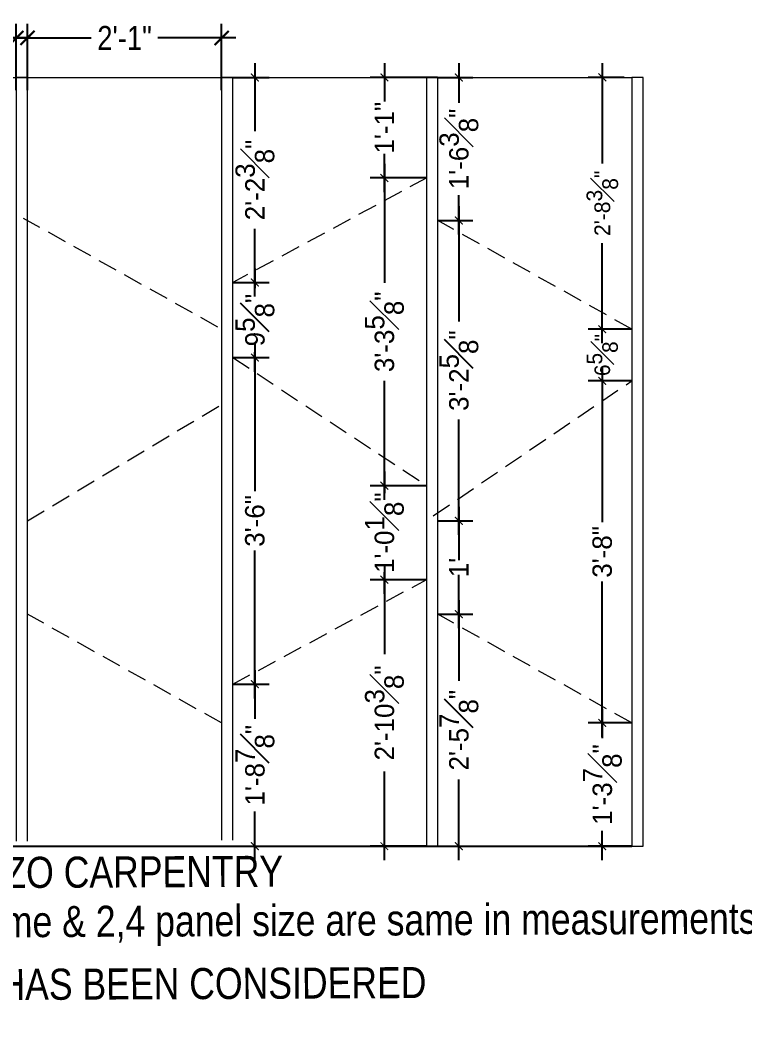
# Model space of a CAD drawing. Header units: inches. Extents: x -109431 to 29005, y -34715 to -1756.
# Drawn here: x -39429.1 to -39335.8, y -11947.3 to -11818.8 of the extents above; entities that cross this region are included whole.
import ezdxf

# ---------------------------------------------------------------- set-up
doc = ezdxf.new("R2010")
doc.units = ezdxf.units.IN
doc.header["$LTSCALE"] = 0.05
doc.header["$MEASUREMENT"] = 0
doc.header["$PDMODE"] = 3
doc.header["$PDSIZE"] = -4
for name, pattern in [('A2-XREF-115_FURN$0$HIDDEN', [0.375, 0.25, -0.125]), ('ACAD_ISO03W100', [30, 12, -18]), ('DASHED2', [0.375, 0.25, -0.125])]:
    doc.linetypes.add(name, pattern=pattern)
doc.layers.get('Defpoints').update_dxf_attribs({"linetype": 'DASHED2'})
for name, color, linetype in [('Flooring Layout', 7, 'Continuous'), ('Furniture text & dimension', 7, 'Continuous'), ('text', 4, 'Continuous')]:
    doc.layers.add(name, color=color, linetype=linetype)
doc.layers.add('FURNITURE', color=1, linetype='Continuous', lineweight=18)
doc.styles.add('9-128OF1-4', font='ARIALN.TTF', dxfattribs={"height": 3.0792})
doc.styles.add('style2', font='stylu.ttf')
doc.dimstyles.new('DIM 1-4', dxfattribs={"dimtxt": 3.0792, "dimasz": 1.82, "dimexe": 1.82, "dimexo": 0, "dimgap": 0.09, "dimtad": 0, "dimzin": 0, "dimdsep": 46, "dimlunit": 4, "dimtxsty": '9-128OF1-4', "dimblk": 'ARCHTICK', "dimcen": 1.8125, "dimdle": 1.82, "dimclrd": 8, "dimclre": 8, "dimadec": 0, "dimazin": 0, "dimtfac": 1, "dimtofl": 0, "dimtmove": 0, "dimatfit": 3, "dimldrblk": 'OPEN90', "dimfxl": 1, "dimtolj": 1, "dimtzin": 0, "dimlwd": -1, "dimarcsym": 0})

# ---------------------------------------------------------------- blocks, each defined once
blk = doc.blocks.new('_ArchTick')
at = {"color": 0, "const_width": 0.15}
blk.add_lwpolyline([(-0.5, -0.5), (0.5, 0.5)], dxfattribs=at)
blk = doc.blocks.new('*D625')
at = {"layer": 'Defpoints', "color": 0, "ltscale": 50, "transparency": 16777216}
for p in [(-39375.37, -11826.15), (-39382.23, -11839.1), (-39376.81, -11839.1)]:
    blk.add_point(p, dxfattribs=at)
at = {"layer": 'Furniture text & dimension', "color": 8, "ltscale": 50, "transparency": 16777216}
for p, q in [((-39382.23, -11824.33), (-39382.23, -11829.23)), ((-39382.23, -11840.92), (-39382.23, -11836.01))]:
    blk.add_line(p, q, dxfattribs=at)
at = {"layer": 'Furniture text & dimension', "color": 8, "lineweight": -2, "ltscale": 50, "transparency": 16777216}
for p, q in [((-39375.37, -11826.15), (-39384.05, -11826.15)), ((-39376.81, -11839.1), (-39384.05, -11839.1))]:
    blk.add_line(p, q, dxfattribs=at)
at = {"layer": 'Furniture text & dimension', "color": 8, "ltscale": 50, "transparency": 16777216}
for p, rotation in [((-39382.23, -11826.15), 90), ((-39382.23, -11839.1), 270)]:
    blk.add_blockref('_ArchTick', p, dxfattribs=dict(at, rotation=rotation))
at = {"layer": 'Furniture text & dimension', "color": 0, "lineweight": 15, "ltscale": 50, "transparency": 16777216, "insert": (-39382.23, -11832.62), "char_height": 2.5, "attachment_point": 5, "rotation": 90, "style": 'style2'}
blk.add_mtext('\\A1;1\'-1"', dxfattribs=at)
blk = doc.blocks.new('_Open90')
at = {"color": 0, "linetype": 'ByBlock', "lineweight": -2}
for p, q in [((0, 0), (-1, 0)), ((-0.5, 0.5), (0, 0)), ((0, 0), (-0.5, -0.5))]:
    blk.add_line(p, q, dxfattribs=at)
blk = doc.blocks.new('*D626')
at = {"layer": 'Defpoints', "color": 0, "ltscale": 50, "transparency": 16777216}
for p in [(-39376.81, -11839.1), (-39382.23, -11878.73), (-39376.74, -11878.73)]:
    blk.add_point(p, dxfattribs=at)
at = {"layer": 'Furniture text & dimension', "color": 8, "ltscale": 50, "transparency": 16777216}
for p, q in [((-39382.23, -11837.28), (-39382.23, -11852.6)), ((-39382.23, -11880.55), (-39382.23, -11865.22))]:
    blk.add_line(p, q, dxfattribs=at)
at = {"layer": 'Furniture text & dimension', "color": 8, "lineweight": -2, "ltscale": 50, "transparency": 16777216}
for p, q in [((-39376.81, -11839.1), (-39384.05, -11839.1)), ((-39376.74, -11878.73), (-39384.05, -11878.73))]:
    blk.add_line(p, q, dxfattribs=at)
at = {"layer": 'Furniture text & dimension', "color": 8, "ltscale": 50, "transparency": 16777216}
for p, rotation in [((-39382.23, -11839.1), 90), ((-39382.23, -11878.73), 270)]:
    blk.add_blockref('_ArchTick', p, dxfattribs=dict(at, rotation=rotation))
at = {"layer": 'Furniture text & dimension', "color": 0, "lineweight": 15, "ltscale": 50, "transparency": 16777216, "insert": (-39382.23, -11858.91), "char_height": 2.5, "attachment_point": 5, "rotation": 90, "style": 'style2'}
blk.add_mtext('\\A1;3\'-3{\\H1x;\\S5#8;}"', dxfattribs=at)
blk = doc.blocks.new('*D627')
at = {"layer": 'Defpoints', "color": 0, "ltscale": 50, "transparency": 16777216}
for p in [(-39376.74, -11878.73), (-39382.23, -11890.83), (-39376.81, -11890.83)]:
    blk.add_point(p, dxfattribs=at)
at = {"layer": 'Furniture text & dimension', "color": 8, "ltscale": 50, "transparency": 16777216}
for p, q in [((-39382.23, -11876.91), (-39382.23, -11879.69)), ((-39382.23, -11892.65), (-39382.23, -11889.86))]:
    blk.add_line(p, q, dxfattribs=at)
at = {"layer": 'Furniture text & dimension', "color": 8, "lineweight": -2, "ltscale": 50, "transparency": 16777216}
for p, q in [((-39376.74, -11878.73), (-39384.05, -11878.73)), ((-39376.81, -11890.83), (-39384.05, -11890.83))]:
    blk.add_line(p, q, dxfattribs=at)
at = {"layer": 'Furniture text & dimension', "color": 8, "ltscale": 50, "transparency": 16777216}
for p, rotation in [((-39382.23, -11878.73), 90), ((-39382.23, -11890.83), 270)]:
    blk.add_blockref('_ArchTick', p, dxfattribs=dict(at, rotation=rotation))
at = {"layer": 'Furniture text & dimension', "color": 0, "lineweight": 15, "ltscale": 50, "transparency": 16777216, "insert": (-39382.23, -11884.78), "char_height": 2.5, "attachment_point": 5, "rotation": 90, "style": 'style2'}
blk.add_mtext('\\A1;1\'-0{\\H1x;\\S1#8;}"', dxfattribs=at)
blk = doc.blocks.new('*D628')
at = {"layer": 'Defpoints', "color": 0, "ltscale": 50, "transparency": 16777216}
for p in [(-39376.81, -11890.83), (-39382.23, -11925.15), (-39376.81, -11925.15)]:
    blk.add_point(p, dxfattribs=at)
at = {"layer": 'Furniture text & dimension', "color": 8, "ltscale": 50, "transparency": 16777216}
for p, q in [((-39382.23, -11889.01), (-39382.23, -11900.44)), ((-39382.23, -11926.97), (-39382.23, -11915.53))]:
    blk.add_line(p, q, dxfattribs=at)
at = {"layer": 'Furniture text & dimension', "color": 8, "lineweight": -2, "ltscale": 50, "transparency": 16777216}
for p, q in [((-39376.81, -11890.83), (-39384.05, -11890.83)), ((-39376.81, -11925.15), (-39384.05, -11925.15))]:
    blk.add_line(p, q, dxfattribs=at)
at = {"layer": 'Furniture text & dimension', "color": 8, "ltscale": 50, "transparency": 16777216}
for p, rotation in [((-39382.23, -11890.83), 90), ((-39382.23, -11925.15), 270)]:
    blk.add_blockref('_ArchTick', p, dxfattribs=dict(at, rotation=rotation))
at = {"layer": 'Furniture text & dimension', "color": 0, "lineweight": 15, "ltscale": 50, "transparency": 16777216, "insert": (-39382.23, -11907.99), "char_height": 2.5, "attachment_point": 5, "rotation": 90, "style": 'style2'}
blk.add_mtext('\\A1;2\'-10{\\H1x;\\S3#8;}"', dxfattribs=at)
blk = doc.blocks.new('*D624')
at = {"layer": 'Defpoints', "color": 0, "ltscale": 50, "transparency": 16777216}
for p in [(-39351.37, -11826.15), (-39354.17, -11858.57), (-39350.37, -11858.57)]:
    blk.add_point(p, dxfattribs=at)
at = {"layer": 'Furniture text & dimension', "color": 8, "ltscale": 50, "transparency": 16777216}
for p, q in [((-39354.17, -11824.33), (-39354.17, -11837.22)), ((-39354.17, -11860.39), (-39354.17, -11847.5))]:
    blk.add_line(p, q, dxfattribs=at)
at = {"layer": 'Furniture text & dimension', "color": 8, "lineweight": -2, "ltscale": 50, "transparency": 16777216}
for p, q in [((-39351.37, -11826.15), (-39355.99, -11826.15)), ((-39350.37, -11858.57), (-39355.99, -11858.57))]:
    blk.add_line(p, q, dxfattribs=at)
at = {"layer": 'Furniture text & dimension', "color": 8, "ltscale": 50, "transparency": 16777216}
for p, rotation in [((-39354.17, -11826.15), 90), ((-39354.17, -11858.57), 270)]:
    blk.add_blockref('_ArchTick', p, dxfattribs=dict(at, rotation=rotation))
at = {"layer": 'Furniture text & dimension', "color": 0, "lineweight": 15, "ltscale": 50, "transparency": 16777216, "insert": (-39354.17, -11842.36), "char_height": 2.5, "attachment_point": 5, "rotation": 90, "style": 'style2'}
blk.add_mtext('\\A1;{\\H0.8119x;2\'-8{\\H1x;\\S3#8;}"}', dxfattribs=at)
blk = doc.blocks.new('*D629')
at = {"layer": 'Defpoints', "color": 0, "ltscale": 50, "transparency": 16777216}
for p in [(-39350.37, -11858.57), (-39354.17, -11865.22), (-39350.37, -11865.22)]:
    blk.add_point(p, dxfattribs=at)
at = {"layer": 'Furniture text & dimension', "color": 8, "ltscale": 50, "transparency": 16777216}
for p, q in [((-39354.17, -11858.57), (-39354.17, -11857.57)), ((-39354.17, -11865.22), (-39354.17, -11866.22))]:
    blk.add_line(p, q, dxfattribs=at)
at = {"layer": 'Furniture text & dimension', "color": 8, "lineweight": -2, "ltscale": 50, "transparency": 16777216}
for p, q in [((-39350.37, -11858.57), (-39355.99, -11858.57)), ((-39350.37, -11865.22), (-39355.99, -11865.22))]:
    blk.add_line(p, q, dxfattribs=at)
at = {"layer": 'Furniture text & dimension', "color": 8, "ltscale": 50, "transparency": 16777216}
for p, rotation in [((-39354.17, -11858.57), 270), ((-39354.17, -11865.22), 90)]:
    blk.add_blockref('_ArchTick', p, dxfattribs=dict(at, rotation=rotation))
at = {"layer": 'Furniture text & dimension', "color": 0, "lineweight": 15, "ltscale": 50, "transparency": 16777216, "insert": (-39354.17, -11861.9), "char_height": 2.5, "attachment_point": 5, "rotation": 90, "style": 'style2'}
blk.add_mtext('\\A1;{\\H0.8x;6{\\H1x;\\S5#8;}"}', dxfattribs=at)
blk = doc.blocks.new('*D630')
at = {"layer": 'Defpoints', "color": 0, "ltscale": 50, "transparency": 16777216}
for p in [(-39350.37, -11865.22), (-39354.17, -11909.27), (-39350.37, -11909.27)]:
    blk.add_point(p, dxfattribs=at)
at = {"layer": 'Furniture text & dimension', "color": 8, "ltscale": 50, "transparency": 16777216}
for p, q in [((-39354.17, -11863.4), (-39354.17, -11883.41)), ((-39354.17, -11911.09), (-39354.17, -11891.08))]:
    blk.add_line(p, q, dxfattribs=at)
at = {"layer": 'Furniture text & dimension', "color": 8, "lineweight": -2, "ltscale": 50, "transparency": 16777216}
for p, q in [((-39350.37, -11865.22), (-39355.99, -11865.22)), ((-39350.37, -11909.27), (-39355.99, -11909.27))]:
    blk.add_line(p, q, dxfattribs=at)
at = {"layer": 'Furniture text & dimension', "color": 8, "ltscale": 50, "transparency": 16777216}
for p, rotation in [((-39354.17, -11865.22), 90), ((-39354.17, -11909.27), 270)]:
    blk.add_blockref('_ArchTick', p, dxfattribs=dict(at, rotation=rotation))
at = {"layer": 'Furniture text & dimension', "color": 0, "lineweight": 15, "ltscale": 50, "transparency": 16777216, "insert": (-39354.17, -11887.25), "char_height": 2.5, "attachment_point": 5, "rotation": 90, "style": 'style2'}
blk.add_mtext('\\A1;3\'-8"', dxfattribs=at)
blk = doc.blocks.new('*D631')
at = {"layer": 'Defpoints', "color": 0, "ltscale": 50, "transparency": 16777216}
for p in [(-39350.37, -11909.27), (-39354.17, -11925.15), (-39350.37, -11925.15)]:
    blk.add_point(p, dxfattribs=at)
at = {"layer": 'Furniture text & dimension', "color": 8, "ltscale": 50, "transparency": 16777216}
for p, q in [((-39354.17, -11907.45), (-39354.17, -11911.23)), ((-39354.17, -11926.97), (-39354.17, -11923.19))]:
    blk.add_line(p, q, dxfattribs=at)
at = {"layer": 'Furniture text & dimension', "color": 8, "lineweight": -2, "ltscale": 50, "transparency": 16777216}
for p, q in [((-39350.37, -11909.27), (-39355.99, -11909.27)), ((-39350.37, -11925.15), (-39355.99, -11925.15))]:
    blk.add_line(p, q, dxfattribs=at)
at = {"layer": 'Furniture text & dimension', "color": 8, "ltscale": 50, "transparency": 16777216}
for p, rotation in [((-39354.17, -11909.27), 90), ((-39354.17, -11925.15), 270)]:
    blk.add_blockref('_ArchTick', p, dxfattribs=dict(at, rotation=rotation))
at = {"layer": 'Furniture text & dimension', "color": 0, "lineweight": 15, "ltscale": 50, "transparency": 16777216, "insert": (-39354.17, -11917.21), "char_height": 2.5, "attachment_point": 5, "rotation": 90, "style": 'style2'}
blk.add_mtext('\\A1;1\'-3{\\H1x;\\S7#8;}"', dxfattribs=at)
blk = doc.blocks.new('*D658')
at = {"layer": 'Defpoints', "color": 0, "ltscale": 50, "transparency": 16777216}
for p in [(-39429.62, -11821.06), (-39454.62, -11827.8), (-39429.62, -11827.8)]:
    blk.add_point(p, dxfattribs=at)
at = {"layer": 'Flooring Layout', "color": 8, "linetype": 'ACAD_ISO03W100', "lineweight": -2, "ltscale": 50, "transparency": 16777216}
for p, q in [((-39454.62, -11827.8), (-39454.62, -11819.24)), ((-39429.62, -11827.8), (-39429.62, -11819.24))]:
    blk.add_line(p, q, dxfattribs=at)
at = {"layer": 'Flooring Layout', "color": 8, "linetype": 'ACAD_ISO03W100', "ltscale": 50, "transparency": 16777216}
for p, q in [((-39456.44, -11821.06), (-39445.59, -11821.06)), ((-39427.8, -11821.06), (-39438.65, -11821.06))]:
    blk.add_line(p, q, dxfattribs=at)
at = {"layer": 'Flooring Layout', "color": 8, "ltscale": 50, "transparency": 16777216, "xscale": 1.82, "yscale": 1.82, "zscale": 1.82, "rotation": 180}
blk.add_blockref('_ArchTick', (-39454.62, -11821.06), dxfattribs=at)
at = {"layer": 'Flooring Layout', "color": 8, "ltscale": 50, "transparency": 16777216, "xscale": 1.82, "yscale": 1.82, "zscale": 1.82}
blk.add_blockref('_ArchTick', (-39429.62, -11821.06), dxfattribs=at)
at = {"layer": 'Flooring Layout', "color": 0, "ltscale": 50, "transparency": 16777216, "insert": (-39442.12, -11821.06), "char_height": 3.079, "attachment_point": 5, "style": '9-128OF1-4', "bg_fill": 3, "box_fill_scale": 1.25, "bg_fill_color": 256, "bg_fill_true_color": 13158600, "bg_fill_transparency": 0}
blk.add_mtext('\\A1;2\'-1"', dxfattribs=at)
blk = doc.blocks.new('*D771')
at = {"layer": 'Defpoints', "color": 0, "ltscale": 50, "transparency": 16777216}
for p in [(-39401.74, -11826.15), (-39401.74, -11852.56), (-39398.9, -11852.56)]:
    blk.add_point(p, dxfattribs=at)
at = {"layer": 'Furniture text & dimension', "color": 8, "ltscale": 50, "transparency": 16777216}
for p, q in [((-39398.9, -11824.33), (-39398.9, -11833.05)), ((-39398.9, -11854.38), (-39398.9, -11845.66))]:
    blk.add_line(p, q, dxfattribs=at)
at = {"layer": 'Furniture text & dimension', "color": 8, "lineweight": -2, "ltscale": 50, "transparency": 16777216}
for p, q in [((-39401.74, -11826.15), (-39397.08, -11826.15)), ((-39401.74, -11852.56), (-39397.08, -11852.56))]:
    blk.add_line(p, q, dxfattribs=at)
at = {"layer": 'Furniture text & dimension', "color": 8, "ltscale": 50, "transparency": 16777216}
for p, rotation in [((-39398.9, -11826.15), 90), ((-39398.9, -11852.56), 270)]:
    blk.add_blockref('_ArchTick', p, dxfattribs=dict(at, rotation=rotation))
at = {"layer": 'Furniture text & dimension', "color": 0, "lineweight": 15, "ltscale": 50, "transparency": 16777216, "insert": (-39398.9, -11839.36), "char_height": 2.5, "attachment_point": 5, "rotation": 90, "style": 'style2'}
blk.add_mtext('\\A1;2\'-2{\\H1x;\\S3#8;}"', dxfattribs=at)
blk = doc.blocks.new('*D772')
at = {"layer": 'Defpoints', "color": 0, "ltscale": 50, "transparency": 16777216}
for p in [(-39401.74, -11852.56), (-39401.74, -11862.23), (-39398.9, -11862.23)]:
    blk.add_point(p, dxfattribs=at)
at = {"layer": 'Furniture text & dimension', "color": 8, "ltscale": 50, "transparency": 16777216}
for p, q in [((-39398.9, -11850.74), (-39398.9, -11853.29)), ((-39398.9, -11864.05), (-39398.9, -11861.51))]:
    blk.add_line(p, q, dxfattribs=at)
at = {"layer": 'Furniture text & dimension', "color": 8, "lineweight": -2, "ltscale": 50, "transparency": 16777216}
for p, q in [((-39401.74, -11852.56), (-39397.08, -11852.56)), ((-39401.74, -11862.23), (-39397.08, -11862.23))]:
    blk.add_line(p, q, dxfattribs=at)
at = {"layer": 'Furniture text & dimension', "color": 8, "ltscale": 50, "transparency": 16777216}
for p, rotation in [((-39398.9, -11852.56), 90), ((-39398.9, -11862.23), 270)]:
    blk.add_blockref('_ArchTick', p, dxfattribs=dict(at, rotation=rotation))
at = {"layer": 'Furniture text & dimension', "color": 0, "ltscale": 50, "transparency": 16777216, "insert": (-39398.9, -11857.4), "char_height": 2.5, "attachment_point": 5, "rotation": 90, "style": 'style2'}
blk.add_mtext('\\A1;9{\\H1x;\\S5#8;}"', dxfattribs=at)
blk = doc.blocks.new('*D773')
at = {"layer": 'Defpoints', "color": 0, "ltscale": 50, "transparency": 16777216}
for p in [(-39401.74, -11862.23), (-39401.74, -11904.29), (-39398.9, -11904.29)]:
    blk.add_point(p, dxfattribs=at)
at = {"layer": 'Furniture text & dimension', "color": 8, "ltscale": 50, "transparency": 16777216}
for p, q in [((-39398.9, -11860.41), (-39398.9, -11879.43)), ((-39398.9, -11906.11), (-39398.9, -11887.09))]:
    blk.add_line(p, q, dxfattribs=at)
at = {"layer": 'Furniture text & dimension', "color": 8, "lineweight": -2, "ltscale": 50, "transparency": 16777216}
for p, q in [((-39401.74, -11862.23), (-39397.08, -11862.23)), ((-39401.74, -11904.29), (-39397.08, -11904.29))]:
    blk.add_line(p, q, dxfattribs=at)
at = {"layer": 'Furniture text & dimension', "color": 8, "ltscale": 50, "transparency": 16777216}
for p, rotation in [((-39398.9, -11862.23), 90), ((-39398.9, -11904.29), 270)]:
    blk.add_blockref('_ArchTick', p, dxfattribs=dict(at, rotation=rotation))
at = {"layer": 'Furniture text & dimension', "color": 0, "ltscale": 50, "transparency": 16777216, "insert": (-39398.9, -11883.26), "char_height": 2.5, "attachment_point": 5, "rotation": 90, "style": 'style2'}
blk.add_mtext('\\A1;3\'-6"', dxfattribs=at)
blk = doc.blocks.new('*D774')
at = {"layer": 'Defpoints', "color": 0, "ltscale": 50, "transparency": 16777216}
for p in [(-39401.74, -11904.29), (-39401.74, -11925.15), (-39398.9, -11925.15)]:
    blk.add_point(p, dxfattribs=at)
at = {"layer": 'Furniture text & dimension', "color": 8, "ltscale": 50, "transparency": 16777216}
for p, q in [((-39398.9, -11902.47), (-39398.9, -11908.74)), ((-39398.9, -11926.97), (-39398.9, -11920.69))]:
    blk.add_line(p, q, dxfattribs=at)
at = {"layer": 'Furniture text & dimension', "color": 8, "lineweight": -2, "ltscale": 50, "transparency": 16777216}
for p, q in [((-39401.74, -11904.29), (-39397.08, -11904.29)), ((-39401.74, -11925.15), (-39397.08, -11925.15))]:
    blk.add_line(p, q, dxfattribs=at)
at = {"layer": 'Furniture text & dimension', "color": 8, "ltscale": 50, "transparency": 16777216}
for p, rotation in [((-39398.9, -11904.29), 90), ((-39398.9, -11925.15), 270)]:
    blk.add_blockref('_ArchTick', p, dxfattribs=dict(at, rotation=rotation))
at = {"layer": 'Furniture text & dimension', "color": 0, "ltscale": 50, "transparency": 16777216, "insert": (-39398.9, -11914.72), "char_height": 2.5, "attachment_point": 5, "rotation": 90, "style": 'style2'}
blk.add_mtext('\\A1;1\'-8{\\H1x;\\S7#8;}"', dxfattribs=at)
blk = doc.blocks.new('*D775')
at = {"layer": 'Defpoints', "color": 0, "ltscale": 50, "transparency": 16777216}
for p in [(-39375.37, -11826.15), (-39375.37, -11844.57), (-39372.64, -11844.57)]:
    blk.add_point(p, dxfattribs=at)
at = {"layer": 'Furniture text & dimension', "color": 8, "ltscale": 50, "transparency": 16777216}
for p, q in [((-39372.64, -11824.33), (-39372.64, -11829.42)), ((-39372.64, -11846.39), (-39372.64, -11841.3))]:
    blk.add_line(p, q, dxfattribs=at)
at = {"layer": 'Furniture text & dimension', "color": 8, "lineweight": -2, "ltscale": 50, "transparency": 16777216}
for p, q in [((-39375.37, -11826.15), (-39370.82, -11826.15)), ((-39375.37, -11844.57), (-39370.82, -11844.57))]:
    blk.add_line(p, q, dxfattribs=at)
at = {"layer": 'Furniture text & dimension', "color": 8, "ltscale": 50, "transparency": 16777216}
for p, rotation in [((-39372.64, -11826.15), 90), ((-39372.64, -11844.57), 270)]:
    blk.add_blockref('_ArchTick', p, dxfattribs=dict(at, rotation=rotation))
at = {"layer": 'Furniture text & dimension', "color": 0, "lineweight": 15, "ltscale": 50, "transparency": 16777216, "insert": (-39372.64, -11835.36), "char_height": 2.5, "attachment_point": 5, "rotation": 90, "style": 'style2'}
blk.add_mtext('\\A1;1\'-6{\\H1x;\\S3#8;}"', dxfattribs=at)
blk = doc.blocks.new('*D776')
at = {"layer": 'Defpoints', "color": 0, "ltscale": 50, "transparency": 16777216}
for p in [(-39375.37, -11844.57), (-39375.37, -11883.25), (-39372.64, -11883.25)]:
    blk.add_point(p, dxfattribs=at)
at = {"layer": 'Furniture text & dimension', "color": 8, "ltscale": 50, "transparency": 16777216}
for p, q in [((-39372.64, -11842.75), (-39372.64, -11857.6)), ((-39372.64, -11885.07), (-39372.64, -11870.22))]:
    blk.add_line(p, q, dxfattribs=at)
at = {"layer": 'Furniture text & dimension', "color": 8, "lineweight": -2, "ltscale": 50, "transparency": 16777216}
for p, q in [((-39375.37, -11844.57), (-39370.82, -11844.57)), ((-39375.37, -11883.25), (-39370.82, -11883.25))]:
    blk.add_line(p, q, dxfattribs=at)
at = {"layer": 'Furniture text & dimension', "color": 8, "ltscale": 50, "transparency": 16777216}
for p, rotation in [((-39372.64, -11844.57), 90), ((-39372.64, -11883.25), 270)]:
    blk.add_blockref('_ArchTick', p, dxfattribs=dict(at, rotation=rotation))
at = {"layer": 'Furniture text & dimension', "color": 0, "ltscale": 50, "transparency": 16777216, "insert": (-39372.64, -11863.91), "char_height": 2.5, "attachment_point": 5, "rotation": 90, "style": 'style2'}
blk.add_mtext('\\A1;3\'-2{\\H1x;\\S5#8;}"', dxfattribs=at)
blk = doc.blocks.new('*D777')
at = {"layer": 'Defpoints', "color": 0, "ltscale": 50, "transparency": 16777216}
for p in [(-39375.37, -11883.25), (-39375.37, -11895.27), (-39372.64, -11895.27)]:
    blk.add_point(p, dxfattribs=at)
at = {"layer": 'Furniture text & dimension', "color": 8, "ltscale": 50, "transparency": 16777216}
for p, q in [((-39372.64, -11881.43), (-39372.64, -11888.31)), ((-39372.64, -11897.09), (-39372.64, -11890.22))]:
    blk.add_line(p, q, dxfattribs=at)
at = {"layer": 'Furniture text & dimension', "color": 8, "lineweight": -2, "ltscale": 50, "transparency": 16777216}
for p, q in [((-39375.37, -11883.25), (-39370.82, -11883.25)), ((-39375.37, -11895.27), (-39370.82, -11895.27))]:
    blk.add_line(p, q, dxfattribs=at)
at = {"layer": 'Furniture text & dimension', "color": 8, "ltscale": 50, "transparency": 16777216}
for p, rotation in [((-39372.64, -11883.25), 90), ((-39372.64, -11895.27), 270)]:
    blk.add_blockref('_ArchTick', p, dxfattribs=dict(at, rotation=rotation))
at = {"layer": 'Furniture text & dimension', "color": 0, "ltscale": 50, "transparency": 16777216, "insert": (-39372.64, -11889.26), "char_height": 2.5, "attachment_point": 5, "rotation": 90, "style": 'style2'}
blk.add_mtext("\\A1;1'", dxfattribs=at)
blk = doc.blocks.new('*D778')
at = {"layer": 'Defpoints', "color": 0, "ltscale": 50, "transparency": 16777216}
for p in [(-39375.37, -11895.27), (-39375.37, -11925.15), (-39372.64, -11925.15)]:
    blk.add_point(p, dxfattribs=at)
at = {"layer": 'Furniture text & dimension', "color": 8, "ltscale": 50, "transparency": 16777216}
for p, q in [((-39372.64, -11893.45), (-39372.64, -11903.87)), ((-39372.64, -11926.97), (-39372.64, -11916.55))]:
    blk.add_line(p, q, dxfattribs=at)
at = {"layer": 'Furniture text & dimension', "color": 8, "lineweight": -2, "ltscale": 50, "transparency": 16777216}
for p, q in [((-39375.37, -11895.27), (-39370.82, -11895.27)), ((-39375.37, -11925.15), (-39370.82, -11925.15))]:
    blk.add_line(p, q, dxfattribs=at)
at = {"layer": 'Furniture text & dimension', "color": 8, "ltscale": 50, "transparency": 16777216}
for p, rotation in [((-39372.64, -11895.27), 90), ((-39372.64, -11925.15), 270)]:
    blk.add_blockref('_ArchTick', p, dxfattribs=dict(at, rotation=rotation))
at = {"layer": 'Furniture text & dimension', "color": 0, "ltscale": 50, "transparency": 16777216, "insert": (-39372.64, -11910.21), "char_height": 2.5, "attachment_point": 5, "rotation": 90, "style": 'style2'}
blk.add_mtext('\\A1;2\'-5{\\H1x;\\S7#8;}"', dxfattribs=at)
blk = doc.blocks.new('*D780')
at = {"layer": 'Defpoints', "color": 0, "ltscale": 50, "transparency": 16777216}
for p in [(-39403.18, -11821.06), (-39428.18, -11827.8), (-39403.18, -11827.8)]:
    blk.add_point(p, dxfattribs=at)
at = {"layer": 'Flooring Layout', "color": 8, "linetype": 'ACAD_ISO03W100', "lineweight": -2, "ltscale": 50, "transparency": 16777216}
for p, q in [((-39428.18, -11827.8), (-39428.18, -11819.24)), ((-39403.18, -11827.8), (-39403.18, -11819.24))]:
    blk.add_line(p, q, dxfattribs=at)
at = {"layer": 'Flooring Layout', "color": 8, "linetype": 'ACAD_ISO03W100', "ltscale": 50, "transparency": 16777216}
for p, q in [((-39430, -11821.06), (-39419.15, -11821.06)), ((-39401.36, -11821.06), (-39412.21, -11821.06))]:
    blk.add_line(p, q, dxfattribs=at)
at = {"layer": 'Flooring Layout', "color": 8, "ltscale": 50, "transparency": 16777216, "xscale": 1.82, "yscale": 1.82, "zscale": 1.82, "rotation": 180}
blk.add_blockref('_ArchTick', (-39428.18, -11821.06), dxfattribs=at)
at = {"layer": 'Flooring Layout', "color": 8, "ltscale": 50, "transparency": 16777216, "xscale": 1.82, "yscale": 1.82, "zscale": 1.82}
blk.add_blockref('_ArchTick', (-39403.18, -11821.06), dxfattribs=at)
at = {"layer": 'Flooring Layout', "color": 0, "ltscale": 50, "transparency": 16777216, "insert": (-39415.68, -11821.06), "char_height": 3.079, "attachment_point": 5, "style": '9-128OF1-4', "bg_fill": 3, "box_fill_scale": 1.25, "bg_fill_color": 256, "bg_fill_true_color": 13158600, "bg_fill_transparency": 0}
blk.add_mtext('\\A1;2\'-1"', dxfattribs=at)

msp = doc.modelspace()

# ---------------------------------------------------------------- linework, layer by layer
at = {"layer": 'FURNITURE', "color": 244, "ltscale": 50, "true_color": 0x991b1e}
for p, q in [((-39482.50566, -11826.14599), (-39350.36672, -11826.14599)), ((-39428.18321, -11842.74442), (-39428.18321, -11826.14599)), ((-39375.36672, -11842.74442), (-39375.36672, -11826.14599))]:
    msp.add_line(p, q, dxfattribs=at)
at = {"layer": 'FURNITURE', "color": 146, "linetype": 'A2-XREF-115_FURN$0$HIDDEN', "ltscale": 200, "true_color": 0x105689}
for p, q in [((-39376.74239, -11839.06419), (-39401.74239, -11852.56419)), ((-39403.67181, -11858.30021), (-39428.67181, -11844.30021)), ((-39350.36672, -11858.57383), (-39375.36672, -11844.57383)), ((-39401.74239, -11862.22954), (-39376.74239, -11878.72954)), ((-39375.92885, -11882.59278), (-39350.36672, -11865.21858)), ((-39428.18321, -11883.2538), (-39403.18321, -11868.26168)), ((-39401.74239, -11904.29122), (-39376.74239, -11890.79122)), ((-39403.18321, -11909.27371), (-39428.18321, -11895.27371)), ((-39350.36672, -11909.27371), (-39375.36672, -11895.27371))]:
    msp.add_line(p, q, dxfattribs=at)
at = {"layer": 'FURNITURE', "color": 244, "ltscale": 50, "true_color": 0x991b1e}
for points in [[(-39428.18321, -11826.14599), (-39429.62402, -11826.14599), (-39429.62402, -11925.14599), (-39428.18321, -11925.14599)], [(-39401.74239, -11826.14599), (-39403.18321, -11826.14599), (-39403.18321, -11925.14599), (-39401.74239, -11925.14599)], [(-39375.36672, -11826.14599), (-39376.80753, -11826.14599), (-39376.80753, -11925.14599), (-39375.36672, -11925.14599)], [(-39348.9259, -11826.14599), (-39350.36672, -11826.14599), (-39350.36672, -11925.14599), (-39348.9259, -11925.14599)]]:
    msp.add_lwpolyline(points, close=True, dxfattribs=at)

# ---------------------------------------------------------------- dimensions: what is measured, and where the dimension line sits
at = {"layer": 'Furniture text & dimension', "lineweight": 15, "ltscale": 50}
for base, p1, p2, picture, middle in [((-39398.89675, -11852.56419), (-39401.74239, -11826.14599), (-39401.74239, -11852.56419), '*D771', (-39398.89675, -11839.35509)), ((-39382.23409, -11839.09937), (-39375.36672, -11826.14599), (-39376.80753, -11839.09937), '*D625', (-39382.23409, -11832.62268)), ((-39372.64356, -11844.57383), (-39375.36672, -11826.14599), (-39375.36672, -11844.57383), '*D775', (-39372.64356, -11835.35991)), ((-39382.23409, -11878.72954), (-39376.80753, -11839.09937), (-39376.74239, -11878.72954), '*D626', (-39382.23409, -11858.91445)), ((-39354.16521, -11909.27371), (-39350.36672, -11865.21858), (-39350.36672, -11909.27371), '*D630', (-39354.16521, -11887.24615)), ((-39382.23409, -11890.8264), (-39376.74239, -11878.72954), (-39376.80753, -11890.8264), '*D627', (-39382.23409, -11884.77797)), ((-39382.23409, -11925.14599), (-39376.80753, -11890.8264), (-39376.80753, -11925.14599), '*D628', (-39382.23409, -11907.9862)), ((-39354.16521, -11925.14599), (-39350.36672, -11909.27371), (-39350.36672, -11925.14599), '*D631', (-39354.16521, -11917.20985))]:
    dim = msp.add_linear_dim(base=base, p1=p1, p2=p2, angle=90, dimstyle='DIM 1-4', override={"dimtxt": 2.5, "dimasz": 1, "dimdec": 3, "dimtxsty": 'style2', "dimtdec": 3, "dimtmove": 1, "dimfxl": 0, "dimfrac": 1, "dimarcsym": 1}, dxfattribs=at)
    dim.commit()
    dim.dimension.update_dxf_attribs({"geometry": picture, "text_midpoint": middle})
for base, p1, p2, text, picture, middle in [((-39354.16521, -11858.57383), (-39351.37479, -11826.14599), (-39350.36672, -11858.57383), '{\\H0.8119x;<>}', '*D624', (-39354.16521, -11842.35991)), ((-39354.16521, -11865.21858), (-39350.36672, -11858.57383), (-39350.36672, -11865.21858), '{\\H0.8x;<>}', '*D629', (-39354.16521, -11861.89621))]:
    dim = msp.add_linear_dim(base=base, p1=p1, p2=p2, angle=90, text=text, dimstyle='DIM 1-4', override={"dimtxt": 2.5, "dimasz": 1, "dimdec": 3, "dimtxsty": 'style2', "dimtdec": 3, "dimtmove": 1, "dimfxl": 0, "dimfrac": 1, "dimarcsym": 1}, dxfattribs=at)
    dim.commit()
    dim.dimension.update_dxf_attribs({"geometry": picture, "text_midpoint": middle})
at = {"layer": 'Furniture text & dimension', "ltscale": 50}
for base, p1, p2, picture, middle in [((-39372.64356, -11883.2538), (-39375.36672, -11844.57383), (-39375.36672, -11883.2538), '*D776', (-39372.64356, -11863.91381)), ((-39398.89675, -11862.22954), (-39401.74239, -11852.56419), (-39401.74239, -11862.22954), '*D772', (-39398.89675, -11857.39686)), ((-39398.89675, -11904.29122), (-39401.74239, -11862.22954), (-39401.74239, -11904.29122), '*D773', (-39398.89675, -11883.26038)), ((-39372.64356, -11895.27371), (-39375.36672, -11883.2538), (-39375.36672, -11895.27371), '*D777', (-39372.64356, -11889.26375)), ((-39372.64356, -11925.14599), (-39375.36672, -11895.27371), (-39375.36672, -11925.14599), '*D778', (-39372.64356, -11910.20985))]:
    dim = msp.add_linear_dim(base=base, p1=p1, p2=p2, angle=90, dimstyle='DIM 1-4', override={"dimtxt": 2.5, "dimasz": 1, "dimdec": 3, "dimtxsty": 'style2', "dimtdec": 3, "dimtmove": 1, "dimfxl": 0, "dimfrac": 1, "dimarcsym": 1}, dxfattribs=at)
    dim.commit()
    dim.dimension.update_dxf_attribs({"geometry": picture, "text_midpoint": middle})

# ---------------------------------------------------------------- next in the draw order: texts
at = {"layer": 'text', "color": 7, "ltscale": 50, "true_color": 0xffffff, "insert": (-39395.27034, -11928.39727), "char_height": 4, "width": 119.7881661, "attachment_point": 6, "rotation": 0.2712651, "style": '9-128OF1-4', "bg_fill": 2}
msp.add_mtext('{\\C30;\\c2254834;TERRAZZO CARPENTRY}', dxfattribs=at)

# ---------------------------------------------------------------- next in the draw order: dimensions: what is measured, and where the dimension line sits
at = {"layer": 'Flooring Layout', "ltscale": 50}
dim = msp.add_linear_dim(base=(-39429.62402, -11821.05945), p1=(-39454.62402, -11827.79966), p2=(-39429.62402, -11827.79966), dimstyle='DIM 1-4', override={"dimfxl": 0.1875, "dimtfill": 1, "dimarcsym": 1}, dxfattribs=at)
dim.commit()
dim.dimension.update_dxf_attribs({"geometry": '*D658', "text_midpoint": (-39442.12402, -11821.05945)})

# ---------------------------------------------------------------- next in the draw order: linework, layer by layer
msp.add_line((-39481.06484, -11925.14599), (-39350.36672, -11925.14599), dxfattribs=at)

# ---------------------------------------------------------------- next in the draw order: texts
at = {"layer": 'text', "color": 7, "ltscale": 50, "true_color": 0xffffff, "insert": (-39334.31101, -11935.02651), "char_height": 4, "width": 155.553913, "attachment_point": 6, "rotation": 0.2712651, "style": '9-128OF1-4', "bg_fill": 2}
msp.add_mtext('{\\C30;\\c2254834;1,3,5 Panel size are same & 2,4 panel size are same in measurements}', dxfattribs=at)

# ---------------------------------------------------------------- next in the draw order: dimensions: what is measured, and where the dimension line sits
at = {"layer": 'Flooring Layout', "ltscale": 50}
dim = msp.add_linear_dim(base=(-39403.18321, -11821.05945), p1=(-39428.18321, -11827.79966), p2=(-39403.18321, -11827.79966), dimstyle='DIM 1-4', override={"dimfxl": 0.1875, "dimtfill": 1, "dimarcsym": 1}, dxfattribs=at)
dim.commit()
dim.dimension.update_dxf_attribs({"geometry": '*D780', "text_midpoint": (-39415.68321, -11821.05945)})
at = {"layer": 'Furniture text & dimension', "ltscale": 50}
dim = msp.add_linear_dim(base=(-39398.89675, -11925.14599), p1=(-39401.74239, -11904.29122), p2=(-39401.74239, -11925.14599), angle=90, dimstyle='DIM 1-4', override={"dimtxt": 2.5, "dimasz": 1, "dimdec": 3, "dimtxsty": 'style2', "dimtdec": 3, "dimtmove": 1, "dimfxl": 0, "dimfrac": 1, "dimarcsym": 1}, dxfattribs=at)
dim.commit()
dim.dimension.update_dxf_attribs({"geometry": '*D774', "text_midpoint": (-39398.89675, -11914.71861)})

# ---------------------------------------------------------------- next in the draw order: texts
at = {"layer": 'text', "color": 7, "ltscale": 50, "true_color": 0xffffff, "insert": (-39376.81557, -11942.73238), "char_height": 4, "width": 119.7881661, "attachment_point": 6, "rotation": 0.2712651, "style": '9-128OF1-4', "bg_fill": 2}
msp.add_mtext('{\\C30;\\c2254834;PLY THICKNESS HAS BEEN CONSIDERED}', dxfattribs=at)

doc.saveas('drawing.dxf')
